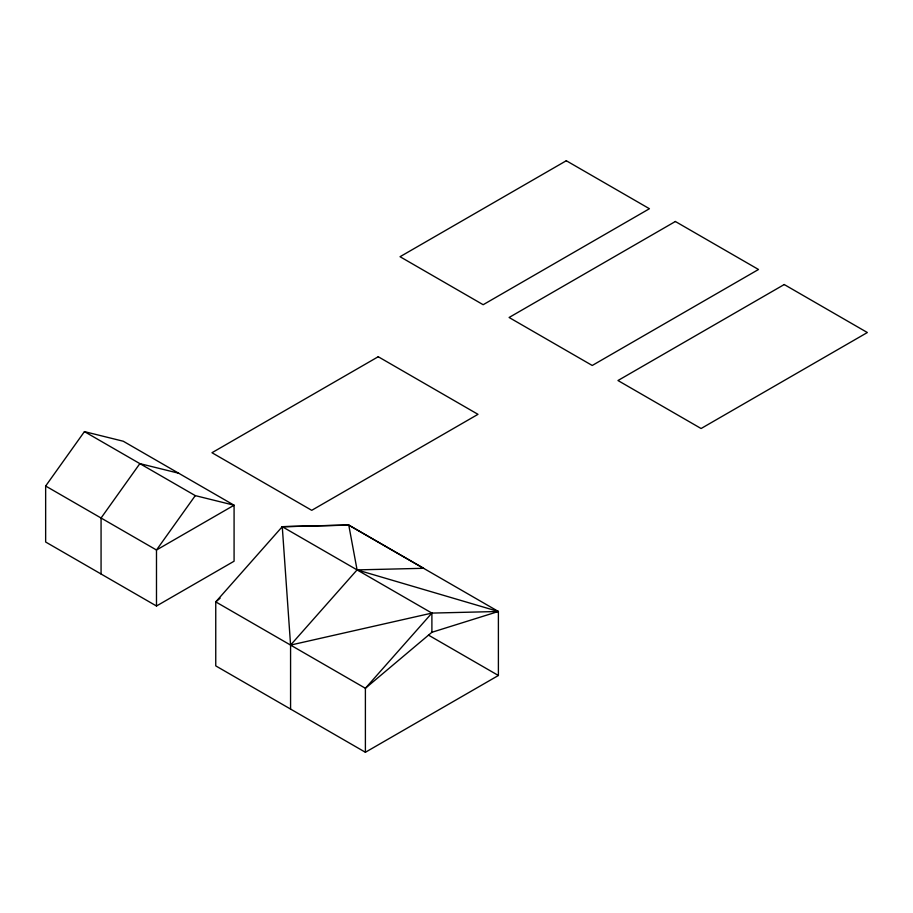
<?xml version="1.0" encoding="UTF-8"?>
<svg xmlns="http://www.w3.org/2000/svg" width="913" height="913" viewBox="0 0 913 913"><rect width="100%" height="100%" fill="white"/><g stroke="black" fill="none" stroke-linecap="round" stroke-linejoin="round"><path stroke-width="1.37" d="M45.65 486.024L84.441 431.621L123.244 441.23L234.082 505.22L234.082 561.21L156.488 606.004L45.65 542.014L45.65 486.024L156.488 550.014L234.082 505.22L195.279 495.622L84.441 431.621M195.279 495.622L156.488 550.014L156.488 606.004M348.766 525.101L357.074 569.895L498.395 611.482L431.895 613.091L290.574 645.08L357.074 569.895L423.586 568.297L348.595 524.998L282.265 526.698L215.753 601.884L215.753 665.885L365.394 752.266L498.395 675.483L498.395 611.482L348.766 525.101L282.265 526.698L290.574 645.08L290.574 709.081M282.265 526.698L431.895 613.091L365.394 688.276L365.394 752.266M220.113 598.22L215.753 601.884L365.394 688.276L431.895 632.287L498.395 611.482M178.663 473.219L139.86 463.621L101.069 518.013L101.069 574.015M428.482 635.117L498.395 675.483M431.895 613.091L431.895 632.287M566.3 160.734L400.042 256.713L483.171 304.714L649.428 208.723L566.3 160.734M378.233 356.732L211.976 452.722L311.732 510.321L477.99 414.331L378.233 356.732M675.369 221.494L509.1 317.484L592.24 365.474L758.498 269.483L675.369 221.494M784.221 284.536L617.964 380.527L701.093 428.517L867.35 332.526L784.221 284.536"/></g></svg>
